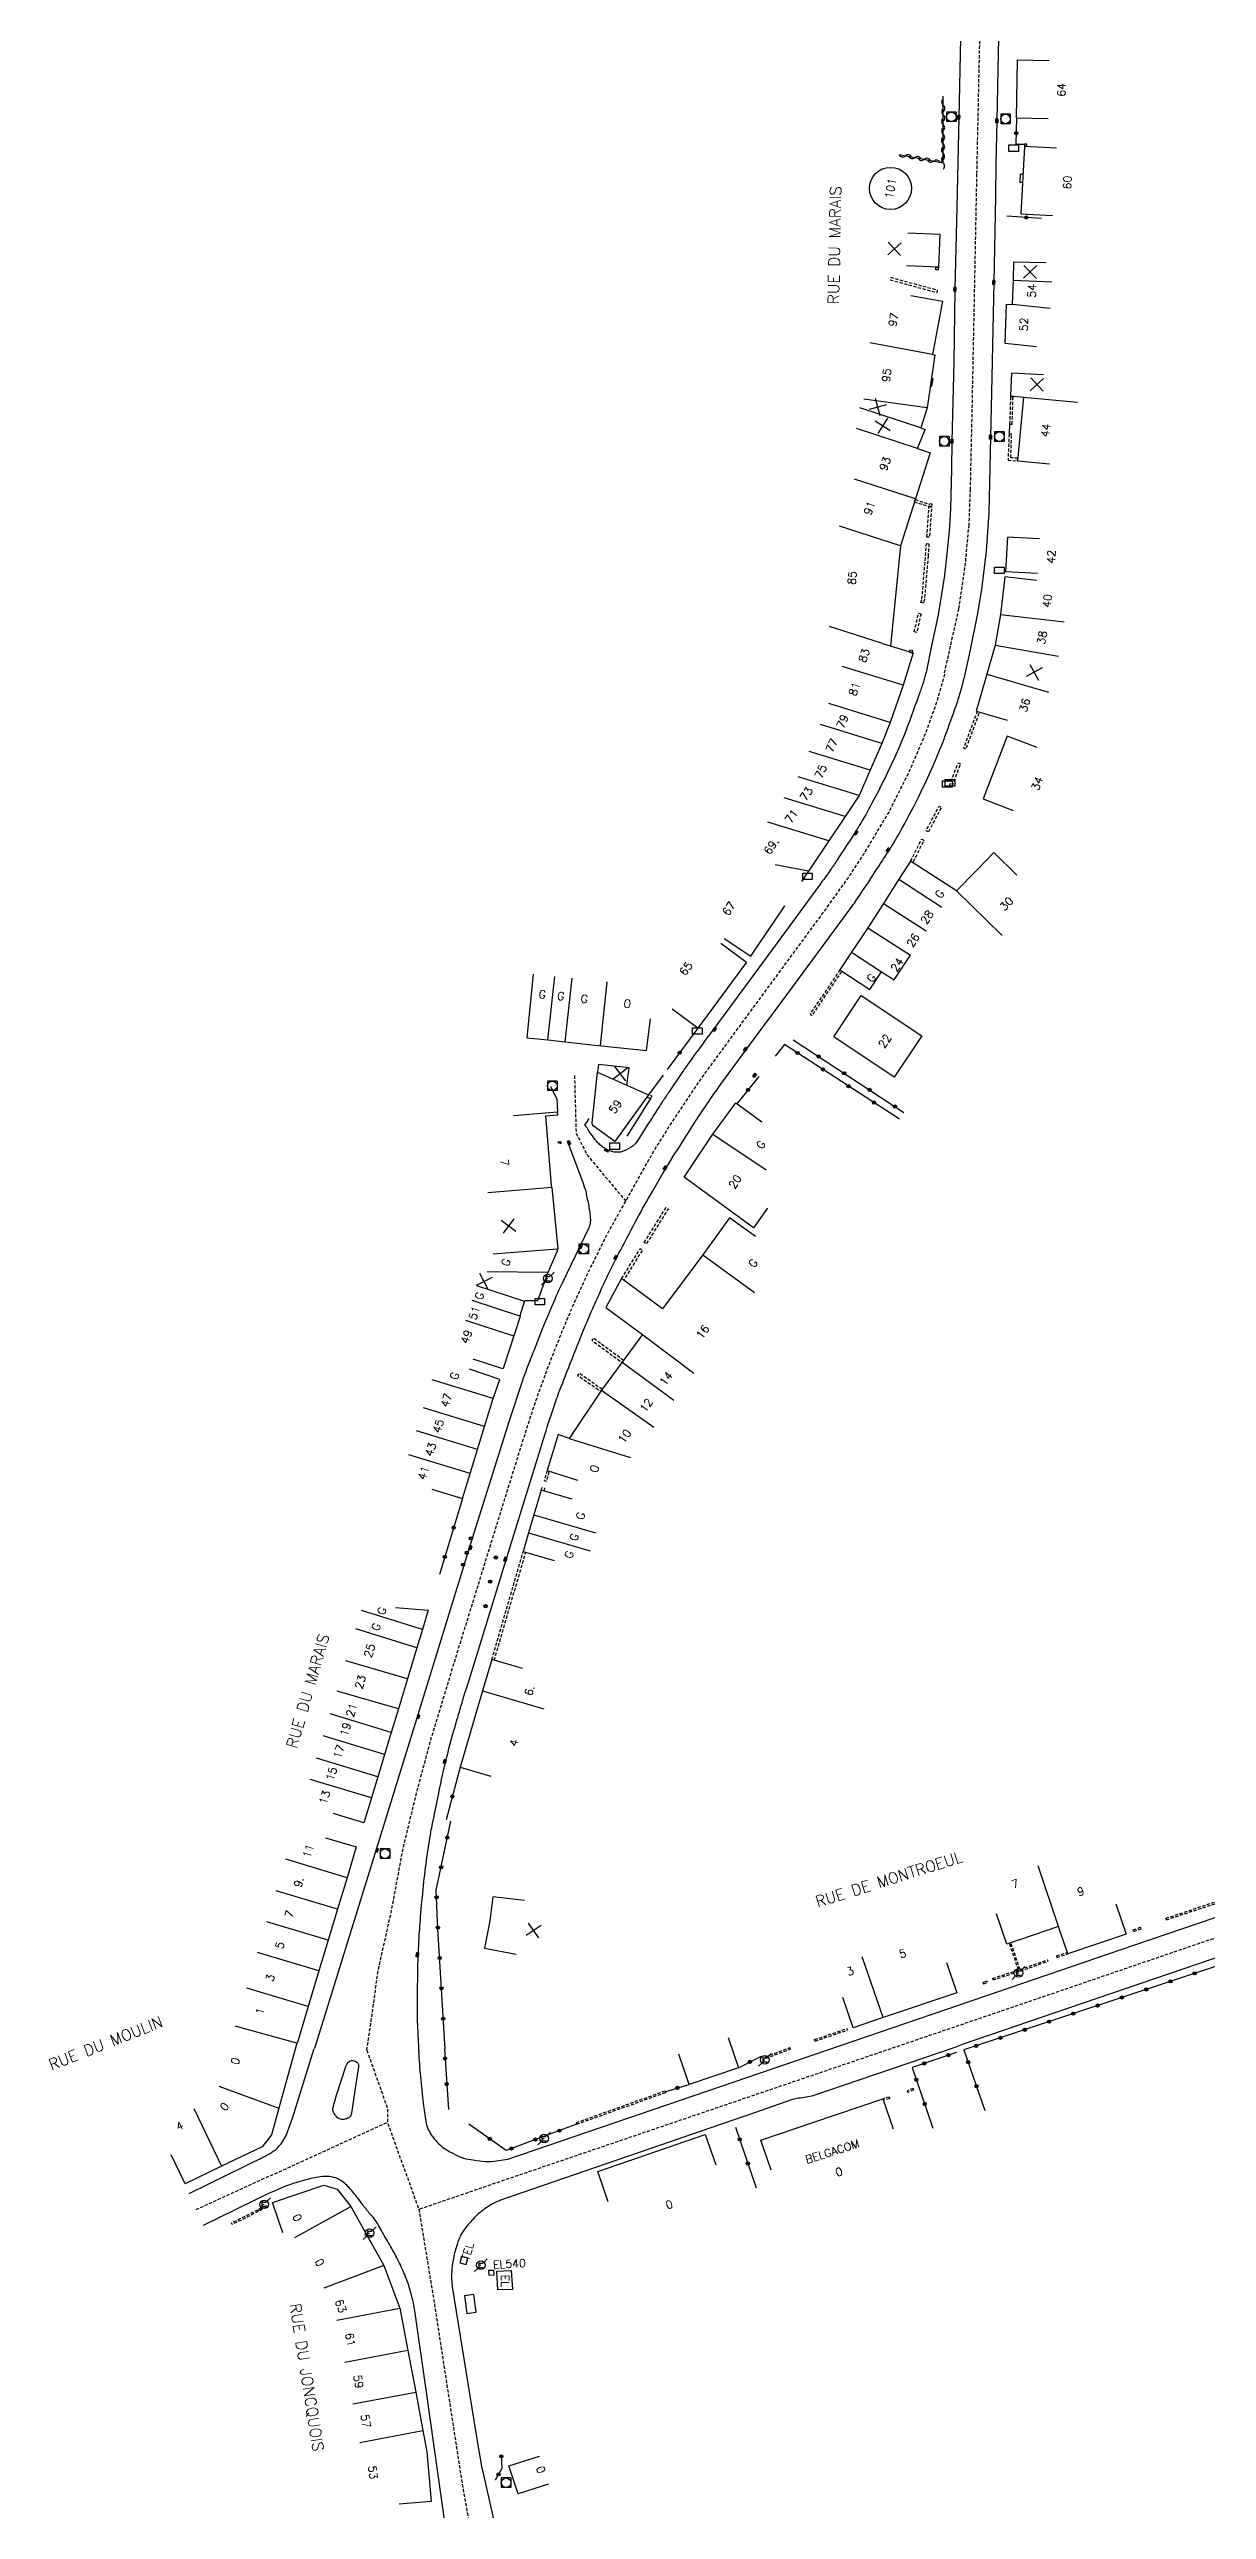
# Model space of a CAD drawing. Header units: millimetres. Extents: x 100999 to 102001, y 122000 to 123000.
# Drawn here: x 101258.3 to 101439.1, y 122336.8 to 122721.2 of the extents above; entities that cross this region are included whole.
import ezdxf
from ezdxf.enums import TextEntityAlignment as Align

# ---------------------------------------------------------------- set-up
doc = ezdxf.new("R2010")
doc.units = ezdxf.units.MM
doc.linetypes.add('DASHED', pattern=[0.75, 0.5, -0.25])
doc.layers.get('0').update_dxf_attribs({"linetype": 'CONTINUOUS'})
for name, color, linetype in [('W0001', 6, 'DASHED'), ('W0008', 7, 'CONTINUOUS'), ('W0100', 7, 'CONTINUOUS'), ('W0105', 7, 'CONTINUOUS'), ('W0112', 1, 'DASHED'), ('W0310', 3, 'CONTINUOUS'), ('W0322', 7, 'CONTINUOUS'), ('W0400', 7, 'CONTINUOUS'), ('W0420', 7, 'CONTINUOUS'), ('W0471', 7, 'CONTINUOUS'), ('W0984', 7, 'CONTINUOUS'), ('W0989', 7, 'CONTINUOUS'), ('W0991', 7, 'CONTINUOUS'), ('W1102', 7, 'CONTINUOUS'), ('W1471', 7, 'CONTINUOUS')]:
    doc.layers.add(name, color=color, linetype=linetype)
doc.styles.get("Standard").update_dxf_attribs({"font": 'romans.shx', "width": 0.85})

# ---------------------------------------------------------------- blocks, each defined once
blk = doc.blocks.new('T400')
for p, q in [((-0.15, 0.3), (0.15, 0.3)), ((-0.15, -0.25), (-0.15, 0.3)), ((-0.15, 0.15), (0.15, 0.15)), ((-0.15, 0), (0.15, 0)), ((0.15, 0.3), (0.15, -0.25)), ((-0.15, -0.15), (0.15, -0.15)), ((-0.15, -0.25), (-0.15, -0.3)), ((-0.15, -0.3), (0.15, -0.3)), ((0.15, -0.3), (0.15, -0.25))]:
    blk.add_line(p, q)
blk = doc.blocks.new('T420')
for p, q in [((0.75, 0.75), (-0.75, 0.75)), ((-0.75, 0.75), (-0.75, -0.75)), ((0.75, 0.75), (0.75, -0.75)), ((0.75, -0.75), (-0.75, -0.75))]:
    blk.add_line(p, q)
blk.add_ellipse((0, 0), major_axis=(-0.53, 0.53), ratio=1, start_param=3.926991, end_param=10.210176)
blk = doc.blocks.new('T471')
for p, q in [((-0.333334, 0.333334), (-0.333334, -0.333334)), ((-0.333334, 0.333334), (0.333334, 0.333334)), ((-0.333334, 0), (0, 0)), ((0.500001, 0.500001), (1.000002, 1.000002)), ((-0.500001, -0.500001), (-1.000002, -1.000002)), ((-0.333334, -0.333334), (0.333334, -0.333334))]:
    blk.add_line(p, q)
blk.add_ellipse((0, 0), major_axis=(0.471405, 0.471405), ratio=1, start_param=5.4977871438, end_param=11.780972451)
blk = doc.blocks.new('t322o')
at = {"color": 0, "linetype": 'Continuous'}
for radius in [0.25, 0.15]:
    blk.add_circle((0, 0), radius, dxfattribs=at)
blk = doc.blocks.new('t991o')
at = {"color": 0, "linetype": 'Continuous'}
for p, q in [((-1, 1), (1, -1)), ((-1, -1), (1, 1))]:
    blk.add_line(p, q, dxfattribs=at)
blk = doc.blocks.new('T1471')
at = {"color": 0, "linetype": 'Continuous', "flags": 128}
blk.add_lwpolyline([(-0.75, -0.5), (-0.75, 0.5), (0.75, 0.5), (0.75, -0.5), (-0.75, -0.5)], dxfattribs=at)
blk = doc.blocks.new('t310o')
at = {"color": 0, "linetype": 'Continuous'}
for centre, start, end in [((-0.5, 0.38), 216.8699, 323.1304), ((0.5, -0.37), 36.8699, 143.1303)]:
    blk.add_arc(centre, 0.625, start, end, dxfattribs=at)

msp = doc.modelspace()

# ---------------------------------------------------------------- linework, layer by layer
at = {"layer": 'W0001', "flags": 128}
for points in [[(101987.68, 123000), (101982.71, 122989.48), (101966.35, 122954.73), (101962.6, 122946.94), (101922.87, 122862.96), (101915.91, 122848.17), (101908.94, 122833.38), (101898.58, 122811.38), (101872.32, 122755.62), (101856.11, 122721.22), (101834.9, 122676.25), (101828.17, 122663.58), (101820.89, 122650.98), (101817.39, 122645.36), (101812.38, 122637.9), (101804.2, 122626.45), (101796.09, 122615.68), (101789.36, 122607.42), (101780.73, 122597.55), (101754.62, 122570.08), (101741.91, 122556.93), (101725.06, 122539.45), (101718.74, 122533.47), (101711.6, 122527.35), (101706.87, 122523.7), (101699.09, 122518.53), (101693.44, 122515.09), (101686.8, 122511.38), (101679.35, 122507.82), (101669.25, 122504.18), (101582.5, 122474.67), (101521.07, 122453.72), (101490.87, 122443.37), (101478.84, 122439.24), (101401.43, 122412.79), (101329.36, 122388.28), (101316.03, 122383.71), (101316.03, 122383.71)], [(101307.9, 122408.59), (101308.59, 122413.29), (101309.66, 122421.04), (101311.69, 122430.06), (101313.58, 122440.2), (101315.64, 122448.67), (101317.9, 122457.11), (101321.97, 122470.5), (101328.01, 122490.05), (101332.17, 122503.46), (101334.07, 122509.37), (101336.08, 122514.97), (101338.37, 122520.77), (101340.27, 122525.29), (101342.33, 122529.78), (101345.57, 122536.31), (101352.8, 122549.17), (101355.63, 122553.63), (101360.48, 122560.85), (101365.52, 122567.71), (101375.37, 122581.1), (101379.7, 122586.97), (101383.27, 122591.98), (101385.61, 122595.56), (101389.47, 122602.01), (101392.68, 122608.43), (101395.11, 122614.11), (101396.96, 122619.21), (101398.26, 122623.72)], [(101340.33, 122560.84), (101340.58, 122551.86), (101342.29, 122548.46), (101348.33, 122541.23)], [(101307.9, 122408.59), (101311.11, 122399.51), (101311.1, 122397.33), (101316.03, 122383.71), (101318.35, 122369.59), (101322.68, 122341.5), (101324.87, 122329.02), (101326.64, 122312.33), (101326.38, 122301.01), (101324.95, 122279.82), (101313.1, 122131.82), (101313.1, 122131.82)], [(101281.23, 122383.7), (101296.88, 122390.84), (101311.1, 122397.33), (101311.1, 122397.33)]]:
    msp.add_lwpolyline(points, dxfattribs=at)
at = {"layer": 'W0001'}
msp.add_lwpolyline([(101404.01, 122741.98), (101403.15, 122701.67), (101402.37, 122662.57), (101402.14, 122652.45), (101401.92, 122646.87), (101401.37, 122640.93), (101400.34, 122633.76), (101398.09, 122623.77)], dxfattribs=at)
at = {"layer": 'W0008'}
for points in [[(101400.88, 122735.32), (101400.35, 122710.51), (101400.04, 122696.5), (101399.77, 122683.69), (101399.57, 122672.28), (101399.3, 122659.95), (101399.21, 122655.54), (101399.06, 122649.45), (101398.85, 122645.82), (101398.14, 122638.97), (101397.13, 122632.83), (101395.99, 122627.52), (101395.45, 122624.57)], [(101406.88, 122735.17), (101406.52, 122720.68), (101406.31, 122709.98), (101406.17, 122703.31), (101406.12, 122698.16), (101405.82, 122684.73), (101405.54, 122669.94), (101405.32, 122660.58), (101405.24, 122655.85), (101405.06, 122648.76), (101404.62, 122642.76), (101403.9, 122636.76), (101403.23, 122632.75), (101402.14, 122627.35), (101401.18, 122622.83)]]:
    msp.add_lwpolyline(points, dxfattribs=at)
msp.add_lwpolyline([(101395.45, 122624.57, -0.004265), (101394.91, 122622.61, -0.017296), (101394.34, 122620.84, -0.001711), (101392.14, 122614.82, -0.0096), (101391.73, 122613.75, -0.009299), (101390.11, 122610.04, -0.00922), (101388.34, 122606.36, -0.00789), (101386.34, 122602.52, -0.012075), (101384.93, 122600.07, -0.000846), (101384.02, 122598.6), (101384.02, 122598.6)], format="xyb", dxfattribs=at)
at = {"layer": 'W0008', "flags": 128}
for points in [[(101316.07, 122408.31, -0.005602), (101315.85, 122412.53, -0.011404), (101315.81, 122414.6, -0.000478), (101315.85, 122421.15, -0.006383), (101315.86, 122421.64, -0.002964), (101315.93, 122423.41, -0.002286), (101316.04, 122425.7, -0.007283), (101316.29, 122429.41, -0.005474), (101316.75, 122434.32, -0.008519), (101317.29, 122438.78, -0.009684), (101317.91, 122442.68, -0.005585), (101318.16, 122443.99, -0.001023), (101319.62, 122451.15, -0.006854), (101319.81, 122452.01, -0.002287), (101320.43, 122454.59, -0.008668), (101321.67, 122459.12, -0.000084), (101322.35, 122461.46, -0.003621), (101323.02, 122463.72, -0.003223), (101323.81, 122466.25), (101324.73, 122469.12), (101330.04, 122486.4), (101335.7, 122504.73, -0.006767), (101337.3, 122509.66, -0.01212), (101338.3, 122512.37, -0.000457), (101341.34, 122520.08, -0.004806), (101341.64, 122520.81, -0.003592), (101343.41, 122524.96, -0.00546), (101344.63, 122527.67, -0.005927), (101345.88, 122530.29, -0.00462), (101347.55, 122533.62, -0.005685), (101350.09, 122538.43, -0.006245), (101352.5, 122542.74, -0.002697), (101354.19, 122545.64, -0.003779), (101355.42, 122547.69, -0.004264), (101355.61, 122547.99, -0.000242), (101358.98, 122553.3, -0.008481), (101361.04, 122556.42, -0.008422), (101363.22, 122559.49), (101368.58, 122566.77), (101373.95, 122574.09), (101383.54, 122587.09, 0.010982), (101384.89, 122589, 0.005059), (101387.67, 122593.24, 0.000189), (101389.57, 122596.19, 0.001715), (101389.78, 122596.52, 0.016079), (101391.59, 122599.6, 0.010311), (101394.16, 122604.55, 0.01064), (101396.3, 122609.14, 0.01166), (101398.07, 122613.41, 0.005691), (101398.35, 122614.17, 0.001002), (101399.91, 122618.5, 0.017288), (101400.63, 122620.76, 0.005204), (101401.18, 122622.83, 0.005204)], [(101384.03, 122598.6, 0.003136), (101381.42, 122594.6, -0.008962), (101380.32, 122592.97, -0.006021), (101378.62, 122590.6), (101371.98, 122581.59), (101361.51, 122567.37, 0.002564), (101358.09, 122562.68, 0.007657), (101356.98, 122561.09, 0.000086), (101355.51, 122558.9, 0.000131), (101354.54, 122557.46, 0.004855), (101353.52, 122555.92, 0.002834), (101351.81, 122553.25), (101350.18, 122550.65, -0.109053), (101349.2, 122549.67, -0.063292), (101347.7, 122548.94, -0.067798), (101346.92, 122548.86, -0.068469), (101346.15, 122548.99, -0.02839), (101345.55, 122549.21, -0.03744), (101345.13, 122549.44, -0.029975), (101344.44, 122549.93, -0.03643), (101343.93, 122550.41, -0.019085), (101343.55, 122550.86, -0.008153), (101342.72, 122551.96, -0.044558), (101342.43, 122552.46, 0.058375), (101342.19, 122552.83), (101341.93, 122553.15), (101342.34, 122553.64), (101342.61, 122554.17)], [(101339.23, 122550.54), (101341.48, 122544.58, -0.013816), (101341.99, 122543.11, -0.027847), (101342.18, 122542.36, -0.002583), (101342.6, 122540.16, -0.011128), (101342.69, 122539.64, -0.008543), (101342.79, 122538.79, -0.01624), (101342.82, 122538.34, -0.033112), (101342.82, 122538.1, -0.014889), (101342.75, 122537.58, -0.055186), (101342.72, 122537.45, -0.019124), (101342.55, 122537.07), (101338.44, 122528.53, 0.010517), (101337.29, 122526.02, 0.005484), (101335.25, 122521.13, 0.008584), (101334.21, 122518.42, -0.019709), (101333.72, 122517.24, 0.016502), (101332.16, 122513.03), (101330.11, 122506.92), (101324.11, 122487.68), (101315.64, 122460.29), (101309.14, 122439.25), (101299.73, 122408.87)], [(101315.98, 122408.36, 0.008531), (101316.27, 122404.46, 0.0054), (101316.72, 122400.27, 0.0201), (101317.12, 122397.46, 0.0452), (101317.41, 122396.37, 0.0851), (101318.65, 122394.51, 0.0466), (101319.73, 122393.44, 0.049), (101321.43, 122392.44, 0.0431), (101323.01, 122391.74, 0.0391), (101324.51, 122391.45, 0.0205), (101326.48, 122391.23, 0.0525), (101328.17, 122391.29), (101329.9, 122391.55), (101400.5, 122415.67), (101427.89, 122425.06), (101445.45, 122431.06)], [(101455.67, 122428.2), (101417.51, 122415.15), (101401.03, 122409.51), (101399.73, 122409.02), (101377.4, 122401.4, -0.0117), (101376.2, 122401.19, 0.0117), (101375.06, 122401.03, 0.0163), (101374.26, 122400.85), (101368.43, 122398.82), (101328.8, 122385.14, 0.0412), (101327.55, 122384.57, 0.0514), (101325.59, 122383.26, 0.0376), (101323.93, 122381.55, 0.0553), (101322.6, 122379.77, 0.049), (101321.92, 122378, 0.0303), (101321.36, 122375.81, 0.0329), (101321.16, 122373.92, 0.0515), (101321.25, 122371.65), (101325.26, 122346.87), (101325.81, 122343.61), (101328.47, 122331.91)], [(101280.14, 122386.21), (101292, 122392.04, 0.0508), (101293.46, 122392.92, 0.072), (101294.62, 122394.12, 0.072), (101295.67, 122396.26), (101296.26, 122397.98), (101299.65, 122408.86)], [(101304.62, 122406.05, -0.1446), (101305.14, 122406.84, -0.2038), (101305.89, 122406.94, -0.2593), (101306.58, 122406.35, -0.1001), (101306.56, 122405.75), (101305.5, 122398.75, -0.1627), (101305.19, 122398.12, -0.1249), (101304.62, 122397.85, -0.0888), (101303.97, 122397.78, -0.1459), (101303.31, 122398.04, -0.0696), (101302.93, 122398.52, -0.0729), (101302.61, 122399.07, -0.1476), (101302.62, 122399.71), (101303.17, 122401.55), (101304.62, 122406.05), (101304.62, 122406.05)], [(101320.23, 122333.77), (101317.16, 122355.52), (101315.44, 122367.53, 0.0319), (101314.78, 122370.71, 0.0295), (101313.81, 122373.53, 0.0208), (101312.7, 122375.93, 0.0124), (101311.66, 122377.86, -0.0044), (101310.18, 122380.41, 0.0539), (101308.87, 122382.51, 0.0059), (101308.42, 122382.98, -0.0264), (101307.32, 122384.38, 0.0085), (101305.99, 122386.11, 0.0444), (101304.57, 122387.68, 0.0947), (101303.03, 122388.63, 0.1234), (101300.29, 122388.76, 0.0267), (101298.15, 122388.27, 0.0125), (101296.38, 122387.76, 0.0133), (101295.29, 122387.38, 0.0225), (101290.09, 122385), (101282.32, 122381.19), (101282.32, 122381.19)]]:
    msp.add_lwpolyline(points, format="xyb", dxfattribs=at)
msp.add_lwpolyline([(101352.28, 122557.34), (101350.1, 122553.92), (101348.51, 122551.36)], dxfattribs=at)
at = {"layer": 'W0100'}
for q in [(101395.12, 122661.75), (101395.91, 122658.14)]:
    msp.add_line((101393.9, 122658.79), q, dxfattribs=at)
for points in [[(101414.48, 122719.36), (101409.49, 122719.46), (101409.31, 122710.45), (101414.31, 122710.35)], [(101415.61, 122705.73), (101410.62, 122706), (101410.04, 122695.46), (101415.03, 122695.18)], [(101392.4, 122692.49), (101397.4, 122692.27), (101397.18, 122687.11), (101392.19, 122687.32)], [(101412.51, 122674.69), (101407.62, 122675.18), (101407.81, 122681.33), (101408.76, 122681.29), (101408.9, 122685.09), (101408.96, 122687.97), (101413.96, 122687.86)], [(101392.89, 122682.7), (101397.81, 122681.79), (101396.28, 122673.48), (101396.61, 122673.41), (101395.45, 122665.13), (101394.43, 122662.03), (101395.12, 122661.75)], [(101413.59, 122670.33), (101408.6, 122670.55), (101408.44, 122667.02), (101410.47, 122666.8), (101409.56, 122656.88), (101414.54, 122656.42)], [(101395.91, 122658.14), (101393.58, 122650.93), (101391.26, 122643.61), (101389.68, 122627.93)], [(101412.97, 122644.68), (101407.98, 122644.96), (101407.67, 122639.6), (101412.66, 122639.31)], [(101412.54, 122638.16), (101407.57, 122638.73), (101406.9, 122632.85), (101406.07, 122628.06), (101404.75, 122623.53), (101403.09, 122617.77), (101407.9, 122616.38)]]:
    msp.add_lwpolyline(points, dxfattribs=at)
at = {"layer": 'W0100', "flags": 128}
for points in [[(101388.46, 122628.33), (101393.24, 122626.86), (101391.7, 122621.83), (101389.64, 122616.01), (101388.36, 122612.73), (101386.53, 122608.55), (101384.81, 122604.59), (101382.64, 122601.29), (101380.09, 122597.49), (101376.88, 122592.76), (101371.7, 122593.77)], [(101412.62, 122612.07), (101407.95, 122613.85), (101404.2, 122604.06), (101408.87, 122602.27)], [(101409.43, 122592.17), (101405.86, 122595.67), (101403.24, 122592.99), (101400.01, 122589.69), (101392.84, 122594.33), (101391, 122591.51), (101388.59, 122587.72), (101386.14, 122583.9), (101383.63, 122580.13), (101381.81, 122577.36), (101386.49, 122574.28), (101388.31, 122577.07), (101390.29, 122575.78), (101392.81, 122579.64)], [(101363.72, 122582.27), (101367.86, 122579.47), (101373.2, 122587.35), (101373.2, 122587.35)], [(101363.17, 122581.55), (101367.2, 122578.58), (101359.6, 122568.24), (101355.57, 122571.21)], [(101332.88, 122566.73), (101336.19, 122566.4), (101338.9, 122566.13), (101343.06, 122565.66), (101351.56, 122564.75), (101352.23, 122569.71)], [(101348.52, 122559.33), (101348.87, 122562.03), (101344.07, 122562.55), (101343.94, 122561.36), (101351.92, 122557.82), (101346.65, 122550.56), (101343.27, 122552.99), (101343.13, 122553.16), (101343.07, 122553.44), (101343.94, 122561.36)], [(101324.45, 122516.59), (101329.1, 122515.07), (101329.13, 122515.17), (101329.23, 122515.14), (101331.88, 122523.25), (101331.81, 122523.27), (101331.85, 122523.38), (101332.6, 122525.68), (101334.59, 122525.69), (101336.24, 122530.12), (101337.67, 122533.45), (101337.62, 122533.75), (101337.77, 122533.76), (101336.87, 122543.35), (101336.77, 122543.35), (101336.74, 122543.65), (101335.84, 122554.57), (101337.73, 122554.73), (101337.7, 122555.12), (101330.82, 122554.55)], [(101370.49, 122540.12), (101368.28, 122537.08), (101364.79, 122539.62), (101357.46, 122544.96), (101361.96, 122551.67), (101365.56, 122556.57), (101369.59, 122553.6)], [(101368.6, 122535.7), (101364.54, 122538.61), (101360.4, 122532.84), (101354.07, 122524.38), (101347.69, 122529.12), (101345.22, 122524.59), (101350.96, 122520.37), (101347.78, 122516.06), (101344.57, 122511.69), (101339.5, 122504.15), (101337.79, 122504.78), (101336.05, 122499.13), (101340.83, 122497.66)], [(101318.05, 122496.22), (101322.83, 122494.75), (101324.04, 122498.67), (101325.19, 122502.41), (101326.3, 122506.01), (101327.64, 122510.38), (101328.65, 122513.39), (101323.91, 122514.97)], [(101339.95, 122494.66), (101335.15, 122496.09), (101334, 122492.22), (101333.17, 122489.4), (101332.34, 122486.5), (101337.14, 122485.11)], [(101312.39, 122477.73), (101317.48, 122477.31), (101316.6, 122474.33), (101315.73, 122471.47), (101314.23, 122466.63), (101312.86, 122461.9), (101311.72, 122458.24), (101309.6, 122451.29), (101308.6, 122447.99), (101307.43, 122444.12), (101302.64, 122445.57)], [(101332.22, 122468.2), (101327.43, 122469.63), (101325.97, 122464.75), (101322.47, 122452.81), (101327.26, 122451.4)], [(101301.46, 122441.79), (101306.25, 122440.34), (101304.8, 122435.53), (101303.31, 122430.62), (101301.85, 122425.77), (101300.4, 122420.98), (101298.72, 122415.4), (101297.04, 122409.82)], [(101332.54, 122431.97), (101327.58, 122432.57), (101327.13, 122428.81), (101326.3, 122424.51), (101331.21, 122423.57)], [(101424.92, 122431.45), (101426.53, 122426.72), (101417.41, 122423.62), (101415.96, 122427.91), (101407.86, 122425.17), (101406.25, 122429.9), (101406.25, 122429.9)], [(101398.44, 122422.28), (101400.04, 122417.55), (101388.54, 122413.71), (101383.87, 122412.09), (101382.27, 122416.83), (101382.27, 122416.83)], [(101296.99, 122409.81), (101296.96, 122409.71), (101294.16, 122399.55), (101293.02, 122395.37), (101291.52, 122393.52), (101285.19, 122390.48), (101279.53, 122387.73), (101277.35, 122392.24), (101277.35, 122392.24)], [(101364.33, 122410.59), (101365.93, 122405.86), (101358.23, 122403.23), (101356.62, 122407.96), (101356.62, 122407.96)], [(101371.07, 122389.83), (101369.46, 122394.56), (101377.73, 122397.37), (101388.48, 122401.02), (101390.09, 122396.29), (101390.09, 122396.29)], [(101345.6, 122384.91), (101343.97, 122389.63), (101360.77, 122395.4), (101362.39, 122390.67), (101362.39, 122390.67)], [(101294.75, 122380.06), (101293.15, 122384.8), (101301.19, 122387.52), (101303.24, 122386.9), (101305.38, 122384.19), (101310.53, 122374.96), (101313.04, 122368.29), (101314.3, 122361.66), (101315.54, 122355.19), (101316.64, 122349.16), (101317.25, 122345.87), (101317.93, 122338.11), (101312.95, 122337.68), (101312.95, 122337.68)], [(101323.68, 122376.09), (101322.67, 122376.36), (101322.4, 122375.4), (101323.41, 122375.13), (101323.68, 122376.09), (101323.68, 122376.09)], [(101326.93, 122373.47), (101327.78, 122373.5), (101327.75, 122374.2), (101326.9, 122374.16), (101326.93, 122373.47), (101326.93, 122373.47)], [(101328.36, 122371.14), (101328.18, 122374.08), (101330.46, 122374.17), (101330.63, 122371.23), (101328.36, 122371.14), (101328.36, 122371.14)], [(101324.6, 122370.44), (101323.13, 122370.23), (101323.53, 122367.48), (101325, 122367.69), (101324.6, 122370.44), (101324.6, 122370.44)], [(101336.27, 122340.82), (101331.52, 122339.27), (101330.1, 122343.64), (101334.85, 122345.19), (101334.85, 122345.19)]]:
    msp.add_lwpolyline(points, dxfattribs=at)
at = {"layer": 'W0100'}
msp.add_lwpolyline([(101390.27, 122560.6), (101380.83, 122566.88), (101385.13, 122573.35), (101394.57, 122567.07)], close=True, dxfattribs=at)
at = {"layer": 'W0105'}
for p, q in [((101409.94, 122700.37), (101410.02, 122701.68)), ((101410.39, 122701.65), (101410.02, 122701.68)), ((101410.31, 122700.35), (101409.94, 122700.37)), ((101395.92, 122668.59), (101396.16, 122668.55)), ((101396.1, 122669.75), (101396.34, 122669.71)), ((101396.16, 122668.55), (101396.34, 122669.71)), ((101408.29, 122662.6), (101408.23, 122661.06))]:
    msp.add_line(p, q, dxfattribs=at)
at = {"layer": 'W0112'}
for p, q in [((101410.62, 122706.33), (101410.62, 122706.01)), ((101410.62, 122706.01), (101411.02, 122706.01)), ((101389.71, 122685.54), (101397.04, 122683.55)), ((101397.16, 122686.7), (101396.77, 122686.73)), ((101397.19, 122687.11), (101397.16, 122686.7)), ((101408.45, 122666.85), (101408.3, 122662.6)), ((101408.3, 122662.6), (101408.7, 122662.58)), ((101408.23, 122661.06), (101408.06, 122656.98)), ((101408.06, 122656.98), (101409.56, 122656.87)), ((101396.14, 122650.13), (101395.77, 122644.93)), ((101394.47, 122632.99), (101393.8, 122630.07)), ((101395, 122635.22), (101394.85, 122634.64)), ((101393.8, 122630.07), (101393.41, 122630.15)), ((101393.04, 122626.85), (101392.65, 122626.96)), ((101393.15, 122627.25), (101393.04, 122626.85)), ((101432.72, 122429.21), (101446.6, 122433.8)), ((101432.8, 122428.97), (101446.68, 122433.56)), ((101432.72, 122429.21), (101432.8, 122428.97)), ((101409.7, 122421.13), (101408.28, 122425.31)), ((101409.93, 122421.2), (101408.51, 122425.39)), ((101427.62, 122427.38), (101428.76, 122427.8)), ((101427.7, 122427.15), (101427.62, 122427.38)), ((101427.7, 122427.15), (101428.85, 122427.56)), ((101428.85, 122427.56), (101428.76, 122427.8)), ((101405.64, 122419.8), (101409.7, 122421.13)), ((101405.72, 122419.56), (101410.01, 122420.97)), ((101409.93, 122421.2), (101414.22, 122422.72)), ((101410.01, 122420.97), (101414.3, 122422.48)), ((101414.22, 122422.72), (101414.3, 122422.48)), ((101415.62, 122423.33), (101417.33, 122423.86)), ((101415.62, 122423.33), (101415.69, 122423.09)), ((101415.69, 122423.09), (101417.41, 122423.62)), ((101404.14, 122419.18), (101404.74, 122419.42)), ((101404.14, 122419.18), (101404.24, 122418.95)), ((101404.24, 122418.95), (101404.84, 122419.19)), ((101404.84, 122419.19), (101404.74, 122419.42)), ((101405.64, 122419.8), (101405.72, 122419.56)), ((101370.16, 122407.56), (101373.98, 122409)), ((101370.25, 122407.33), (101374.07, 122408.77)), ((101374.07, 122408.77), (101373.98, 122409)), ((101377.85, 122410.25), (101382.87, 122411.96)), ((101377.93, 122410.02), (101377.85, 122410.25)), ((101377.93, 122410.02), (101382.95, 122411.73)), ((101382.87, 122411.96), (101382.95, 122411.73)), ((101370.16, 122407.56), (101370.25, 122407.33)), ((101340.6, 122397.27), (101354.5, 122402.24)), ((101340.69, 122397.03), (101354.59, 122402)), ((101354.5, 122402.24), (101354.59, 122402)), ((101389.48, 122401.27), (101388.48, 122401.02)), ((101389.54, 122401.02), (101388.56, 122400.78)), ((101389.48, 122401.27), (101389.54, 122401.02)), ((101393.24, 122402.63), (101392.3, 122402.23)), ((101392.3, 122402.23), (101392.4, 122402)), ((101393.33, 122402.4), (101392.4, 122402)), ((101393.33, 122402.4), (101393.24, 122402.63)), ((101340.6, 122397.27), (101340.69, 122397.03)), ((101292.17, 122384.29), (101286.75, 122381.58)), ((101292.28, 122384.07), (101286.86, 122381.36)), ((101292.17, 122384.29), (101292.28, 122384.07)), ((101286.86, 122381.36), (101286.75, 122381.58))]:
    msp.add_line(p, q, dxfattribs=at)
for points in [[(101411.02, 122706.01), (101411.02, 122706.34), (101410.62, 122706.33)], [(101396.77, 122686.73), (101396.79, 122687.13), (101397.19, 122687.11)], [(101389.64, 122685.16), (101396.97, 122683.16), (101397.04, 122683.55)], [(101408.7, 122662.58), (101408.85, 122666.83), (101408.45, 122666.85)], [(101408.48, 122657.35), (101408.63, 122661.04), (101408.23, 122661.06)], [(101409.56, 122656.87), (101409.59, 122657.27), (101408.48, 122657.35)], [(101396.05, 122649.59), (101393.43, 122650.44), (101393.55, 122650.82)], [(101393.55, 122650.82), (101395.79, 122650.09), (101395.83, 122650.23), (101396.14, 122650.13)], [(101395.77, 122644.93), (101395.38, 122644.95), (101395.72, 122649.85), (101396.09, 122649.72), (101396.05, 122649.59)], [(101395.71, 122643.93), (101395.57, 122642.02), (101395, 122635.22)], [(101395.18, 122642.05), (101395.31, 122643.96), (101395.71, 122643.93)], [(101394.85, 122634.64), (101394.46, 122634.74), (101394.61, 122635.29), (101395.18, 122642.05)], [(101393.41, 122630.15), (101394.08, 122633.08), (101394.47, 122632.99)], [(101392.65, 122626.96), (101392.77, 122627.36), (101393.15, 122627.25)]]:
    msp.add_lwpolyline(points, dxfattribs=at)
at = {"layer": 'W0112', "flags": 128}
for points in [[(101403.25, 122617.76), (101401.1, 122612), (101401.48, 122611.86), (101403.62, 122617.62)], [(101392.84, 122594.33), (101394.56, 122597.77), (101394.91, 122597.59), (101393.17, 122594.11)], [(101381.81, 122577.36), (101377.13, 122570.45), (101377.46, 122570.23), (101382.14, 122577.14)], [(101351.67, 122557.48), (101352.22, 122557.3), (101352.45, 122557.63), (101351.92, 122557.82)], [(101347.7, 122529.14), (101350.61, 122533.81), (101350.95, 122533.6), (101348.01, 122528.88)], [(101348, 122516.35), (101343.27, 122519.82), (101343.03, 122519.5), (101347.76, 122516.02)], [(101344.65, 122511.81), (101341.06, 122514.35), (101340.83, 122514.02), (101344.45, 122511.51)], [(101336.05, 122499.13), (101335.59, 122497.59), (101335.97, 122497.48), (101336.43, 122499.02)], [(101335.15, 122496.09), (101335.27, 122496.49), (101335.66, 122496.37), (101335.54, 122495.98)], [(101327.43, 122469.63), (101332.34, 122486.5)], [(101327.81, 122469.52), (101332.72, 122486.39)]]:
    msp.add_lwpolyline(points, dxfattribs=at)
for points in [[(101398.92, 122606.06), (101400.25, 122609.68), (101400.63, 122609.54), (101399.3, 122605.92)], [(101395.62, 122598.9), (101395.26, 122599.09), (101397.3, 122602.94), (101397.65, 122602.76)], [(101338.19, 122550.52), (101338.22, 122550.24), (101337.83, 122550.19), (101337.79, 122550.48)], [(101351.22, 122534.74), (101354.63, 122540.23), (101354.97, 122540.02), (101351.55, 122534.53)]]:
    msp.add_lwpolyline(points, close=True, dxfattribs=at)
at = {"layer": 'W0310'}
msp.add_lwpolyline([(101391.04, 122704.71), (101397.91, 122703.41), (101397.95, 122713.82)], dxfattribs=at)
at = {"layer": 'W0322'}
for p, q in [((101413.29, 122694.72), (101407.87, 122695.11)), ((101320.01, 122408.79), (101320.63, 122399.31)), ((101365.95, 122405.86), (101369.53, 122407.68)), ((101354.61, 122402.16), (101358.23, 122403.23)), ((101365.49, 122396.56), (101368.71, 122387.09))]:
    msp.add_line(p, q, dxfattribs=at)
msp.add_lwpolyline([(101409.37, 122710.43), (101409.3, 122706.32), (101410.62, 122706.33)], dxfattribs=at)
at = {"layer": 'W0322', "flags": 128}
for points in [[(101376.83, 122592.74), (101375.8, 122591.18)], [(101359.6, 122568.24), (101354.82, 122561.81)], [(101374.5, 122566.41), (101391.78, 122555.09)], [(101391.1, 122554.02), (101388.86, 122555.5), (101373.16, 122565.67), (101371.69, 122563.87)], [(101336.58, 122559.12), (101337.6, 122557.22), (101337.7, 122555.12)], [(101354.19, 122560.93), (101351.92, 122557.82)], [(101369.14, 122560.71), (101365.72, 122556.45)], [(101322.83, 122494.75), (101319.23, 122482.89)], [(101322.47, 122452.81), (101320.28, 122444.57)], [(101320.11, 122408.77), (101319.01, 122427.57), (101318.75, 122433.57), (101321.01, 122444.37)], [(101458.06, 122427.51), (101401.18, 122408.63), (101404.43, 122399.17), (101404.43, 122399.17)], [(101400, 122408.25), (101393.08, 122405.87), (101396.33, 122396.41), (101396.33, 122396.41)], [(101340.66, 122397.03), (101329.68, 122392.94), (101323.81, 122397.03), (101323.81, 122397.03)], [(101328.9, 122345.31), (101328.99, 122343.23), (101327.93, 122341.43), (101327.93, 122341.43)]]:
    msp.add_lwpolyline(points, dxfattribs=at)
at = {"layer": 'W1102'}
for p, q in [((101408.9, 122685.09), (101414.9, 122684.85)), ((101414.62, 122680.67), (101408.76, 122681.29)), ((101396.28, 122673.48), (101386.45, 122675.29)), ((101395.45, 122665.13), (101385.54, 122666.52)), ((101410.47, 122666.8), (101418.92, 122666.03)), ((101394.43, 122662.03), (101384.93, 122665.17)), ((101393.9, 122658.79), (101384.41, 122661.92)), ((101393.58, 122650.93), (101384.07, 122654)), ((101391.26, 122643.61), (101381.73, 122646.65)), ((101406.9, 122632.85), (101416.83, 122631.71)), ((101388.46, 122628.32), (101380.15, 122630.97)), ((101406.07, 122628.06), (101415.92, 122626.34)), ((101404.75, 122623.53), (101414.36, 122620.74)), ((101415.96, 122427.91), (101412.75, 122437.38)), ((101388.54, 122413.71), (101385.27, 122423.16)), ((101296.96, 122409.71), (101287.31, 122412.36)), ((101284.77, 122402.99), (101294.16, 122399.55)), ((101280.85, 122399.49), (101285.19, 122390.48)), ((101296.65, 122379.32), (101305.38, 122384.19)), ((101310.53, 122374.96), (101301.17, 122371.44)), ((101303.21, 122366.44), (101313.04, 122368.29)), ((101314.3, 122361.66), (101304.47, 122359.81)), ((101305.72, 122353.34), (101315.54, 122355.19)), ((101306.81, 122347.31), (101316.64, 122349.16))]:
    msp.add_line(p, q, dxfattribs=at)
at = {"layer": 'W1102', "flags": 128}
for points in [[(101391.7, 122621.83), (101382.14, 122624.75)], [(101389.64, 122616.01), (101380.07, 122618.94)], [(101388.36, 122612.73), (101378.79, 122615.66)], [(101386.53, 122608.55), (101376.97, 122611.47)], [(101384.81, 122604.59), (101375.25, 122607.52)], [(101382.64, 122601.29), (101373.08, 122604.21)], [(101380.09, 122597.49), (101370.53, 122600.42)], [(101391, 122591.51), (101397.71, 122587.13)], [(101400.01, 122589.69), (101407.16, 122582.7)], [(101388.59, 122587.72), (101395.29, 122583.44)], [(101386.14, 122583.9), (101392.81, 122579.64)], [(101383.63, 122580.13), (101388.31, 122577.07)], [(101333.88, 122576.7), (101332.88, 122566.73)], [(101336.19, 122566.4), (101337.25, 122576.34)], [(101338.9, 122566.13), (101339.96, 122576.05)], [(101344.38, 122565.52), (101345.45, 122575.46)], [(101361.96, 122551.67), (101370.28, 122546.11)], [(101336.77, 122543.35), (101326.8, 122542.52)], [(101337.62, 122533.75), (101327.65, 122532.93)], [(101360.4, 122532.84), (101368.47, 122526.93)], [(101332.56, 122525.56), (101325.09, 122528)], [(101336.22, 122530.07), (101326.71, 122530.19)], [(101331.81, 122523.27), (101324.35, 122525.71)], [(101330.84, 122520.14), (101323.38, 122522.57)], [(101350.96, 122520.37), (101358.96, 122514.37)], [(101327.64, 122510.38), (101318.08, 122513.32)], [(101347.78, 122516.06), (101355.84, 122510.13)], [(101326.3, 122506.01), (101316.74, 122508.95)], [(101344.57, 122511.69), (101352.75, 122505.93)], [(101325.19, 122502.41), (101315.63, 122505.35)], [(101324.04, 122498.67), (101314.48, 122501.6)], [(101339.5, 122504.15), (101349.06, 122501.2)], [(101333.17, 122489.4), (101342.78, 122486.6)], [(101334, 122492.22), (101343.6, 122489.42)], [(101315.73, 122471.47), (101306.17, 122474.41)], [(101316.6, 122474.33), (101307.04, 122477.26)], [(101314.23, 122466.63), (101304.62, 122469.41)], [(101312.86, 122461.9), (101303.25, 122464.68)], [(101325.97, 122464.75), (101335.57, 122461.93)], [(101311.72, 122458.24), (101302.15, 122461.16)], [(101310.66, 122454.76), (101301.09, 122457.68)], [(101309.6, 122451.29), (101300.03, 122454.19)], [(101308.6, 122447.99), (101299.03, 122450.89)], [(101304.8, 122435.53), (101295.22, 122438.42)], [(101303.31, 122430.62), (101293.74, 122433.51)], [(101301.85, 122425.77), (101292.28, 122428.66)], [(101300.4, 122420.98), (101290.82, 122423.86)], [(101298.72, 122415.4), (101289.14, 122418.28)]]:
    msp.add_lwpolyline(points, dxfattribs=at)
at = {"layer": 'W1102'}
msp.add_circle((101389.7, 122699.43), 3.29, dxfattribs=at)

# ---------------------------------------------------------------- block references
at = {"layer": 'W0310'}
for p, rotation in [((101397.94, 122712.42), 89.7964279090698), ((101397.93, 122707.92), 89.7964279090698), ((101397.94, 122710.92), 89.7964279090698), ((101397.93, 122709.42), 89.7964279090698), ((101392.02, 122704.52), 349.3139993114617), ((101393.5, 122704.24), 349.3139993114617), ((101397.91, 122704.92), 89.7964279090698), ((101397.92, 122706.42), 89.7964279090698), ((101394.97, 122703.96), 349.3139993114617), ((101396.45, 122703.69), 349.3139993114617), ((101397.91, 122703.42), 89.7964279090698)]:
    msp.add_blockref('t310o', p, dxfattribs=dict(at, rotation=rotation))
at = {"layer": 'W0322'}
for p, rotation in [((101409.33, 122708.05), 269.009038421279), ((101410.92, 122694.89), 175.8986437235522), ((101356.77, 122564.43), 233.4189615368375), ((101375.17, 122564.37), 147.0370677828698), ((101378.47, 122563.81), 326.7614361120711), ((101367.43, 122558.58), 231.2095417880776), ((101379.15, 122561.79), 147.0370677828698), ((101382.45, 122561.2), 326.7614361120711), ((101383.14, 122559.2), 147.0370677828698), ((101386.42, 122558.6), 326.7614361120711), ((101387.12, 122556.62), 147.0370677828698), ((101390.39, 122556), 326.7614361120711), ((101321.45, 122490.21), 253.0809708688093), ((101320.07, 122485.66), 253.0809708688093), ((101323.51, 122486.3), 245.5736300300611), ((101324.14, 122488.54), 245.5736300300611), ((101328.05, 122485.55), 245.5736300300611), ((101322.93, 122484.44), 245.5736300300611), ((101327.15, 122481.79), 245.5736300300611), ((101326.44, 122477.95), 245.5736300300611), ((101321.25, 122448.22), 255.1022145184116), ((101320.47, 122441.81), 78.14534281865102), ((101319.5, 122437.16), 78.14534281865102), ((101318.79, 122432.49), 92.53575392723167), ((101319, 122427.74), 92.53575392723167), ((101319.28, 122423), 93.3434931622704), ((101437.24, 122420.6), 198.3622146966205), ((101319.56, 122418.26), 93.3434931622704), ((101425.85, 122416.82), 198.3622146966205), ((101429.65, 122418.08), 198.3622146966205), ((101433.44, 122419.34), 198.3622146966205), ((101319.83, 122413.51), 93.3434931622704), ((101414.46, 122413.04), 198.3622146966205), ((101418.26, 122414.3), 198.3622146966205), ((101422.06, 122415.56), 198.3622146966205), ((101403.07, 122409.26), 198.3622146966205), ((101406.87, 122410.52), 198.3622146966205), ((101410.67, 122411.78), 198.3622146966205), ((101320.11, 122407.29), 273.7439964024183), ((101367.74, 122406.77), 26.84765549807942), ((101394.97, 122406.52), 199.013079459212), ((101398.75, 122407.82), 199.013079459212), ((101401.83, 122406.73), 289.0129423607589), ((101320.37, 122403.3), 273.7439964024183), ((101356.42, 122402.7), 26.84765549807942), ((101393.73, 122403.98), 289.0129423606801), ((101403.13, 122402.95), 289.0129423607589), ((101395.03, 122400.2), 289.0129423606801), ((101327.1, 122394.74), 145.1763117169535), ((101330.48, 122393.24), 200.4158879975793), ((101334.23, 122394.64), 200.4158879975793), ((101337.98, 122396.03), 200.4158879975793), ((101366.14, 122394.67), 288.7589062523345), ((101367.42, 122390.88), 288.7589062523345), ((101328.9, 122345.14), 272.6365055655289), ((101328.46, 122342.33), 272.6365055655289)]:
    msp.add_blockref('t322o', p, dxfattribs=dict(at, rotation=rotation))
at = {"layer": 'W0400'}
for p, rotation in [((101400.35, 122710.51), 358.7770690917968), ((101406.31, 122709.98), 178.8491516109868), ((101399.77, 122683.69), 358.762939453125), ((101405.82, 122684.73), 178.7131652837634), ((101399.3, 122659.95), 358.7603454589843), ((101405.32, 122660.58), 178.6983032225513), ((101384.31, 122598.78), 328.2054417205866), ((101389.31, 122596.06), 147.2964672018149), ((101362.22, 122568.07), 143.6232940977944), ((101367.02, 122564.93), 143.6690698069513), ((101368.48, 122560.89), 320.8678593810735), ((101339.47, 122550.35), 20.66178953128205), ((101345.35, 122549.16), 63.43225322014347), ((101354.48, 122546.42), 149.1443573952477), ((101341.31, 122534.13), 154.2783121874531), ((101346.77, 122532.42), 153.1981986972246), ((101324.08, 122487.1), 162.8236246169502), ((101329.53, 122485.26), 162.9075412760908), ((101315.92, 122460.67), 162.8236246174237), ((101320.06, 122453.69), 165.994341153441), ((101309.46, 122439.78), 162.8169095704863), ((101315.78, 122423.49), 177.4638046620514)]:
    msp.add_blockref('T400', p, dxfattribs=dict(at, rotation=rotation))
at = {"layer": 'W0420'}
for p in [(101399.21, 122710.61), (101407.66, 122710.29), (101398.09, 122659.93), (101406.7, 122660.66), (101336.86, 122559.24), (101341.78, 122533.73), (101310.72, 122439.3), (101329.65, 122341.02)]:
    msp.add_blockref('T420', p, dxfattribs=at)
at = {"layer": 'W0471'}
for p in [(101336.17, 122529.13), (101409.7, 122420.65), (101370.08, 122407.09), (101335.59, 122394.79), (101291.85, 122384.51), (101308.33, 122380), (101325.71, 122375)]:
    msp.add_blockref('T471', p, dxfattribs=at)
at = {"layer": 'W0991'}
for p, rotation in [((101390.3, 122689.99), 267.5779007597799), ((101411.52, 122686.39), 88.83358477177306), ((101387.73, 122665.26), 150.107488530254), ((101412.58, 122668.78), 267.5236515767597), ((101388.47, 122662.35), 282.3875436866226), ((101412.13, 122623.84), 253.8070820257624), ((101347.5, 122561.14), 172.5118938017556), ((101330.02, 122537.34), 188.3069167372015), ((101326.21, 122528.68), 161.9432616462713), ((101333.96, 122427.29), 169.1191270702525)]:
    msp.add_blockref('t991o', p, dxfattribs=dict(at, rotation=rotation))
at = {"layer": 'W1471'}
for p in [(101408.96, 122705.72), (101406.71, 122639.75), (101398.59, 122606.39), (101399, 122606.57), (101376.73, 122591.97), (101359.51, 122567.79), (101346.61, 122549.81), (101334.92, 122525.54)]:
    msp.add_blockref('T1471', p, dxfattribs=at)

# ---------------------------------------------------------------- texts
at = {"layer": 'W0984'}
for s, rotation, p in [('101', 79.1306, (101389.7, 122699.43)), ('BELGACOM', 17.6798, (101380.61, 122392.76)), ('TEL', 74.4148, (101323.65, 122377.16)), ('EL540', 3.0116, (101330.17, 122375.21)), ('EL', 271.446, (101329.5, 122372.57))]:
    msp.add_text(s, height=1.25, rotation=rotation, dxfattribs=at).set_placement(p, align=Align.MIDDLE)
at = {"layer": 'W0989'}
for s, rotation, p in [('RUE DU MARAIS', 88.8473, (101380.95, 122690.56)), ('RUE DU MARAIS', 73.8737, (101298.67, 122464.71)), ('RUE DE MONTROEUL', 17.4145, (101389.46, 122435.3)), ('RUE DU MOULIN', 21.5333, (101267.11, 122409.7)), ('RUE DU JONCQUOIS', 279.0184, (101298.44, 122357.47))]:
    msp.add_text(s, height=1.75, rotation=rotation, dxfattribs=at).set_placement(p, align=Align.MIDDLE)
at = {"layer": 'W0991'}
for s, rotation, p in [('64', 88.8997, (101416.4, 122714.82)), ('60', 86.8597, (101417.32, 122700.35)), ('54', 87.7968, (101411.78, 122683.44)), ('97', 79.5604, (101390.16, 122678.91)), ('52', 88.2223, (101410.52, 122678.18)), ('95', 82.0139, (101389.09, 122670.24)), ('44', 82.0139, (101413.96, 122661.64)), ('93', 69.9112, (101388.85, 122656.41)), ('91', 69.7085, (101386.41, 122649.5)), ('85', 84.2425, (101383.71, 122638.59)), ('42', 86.7079, (101414.81, 122641.88)), ('40', 83.4539, (101414.19, 122634.99)), ('38', 80.1424, (101413.38, 122629.26)), ('83', 72.2875, (101385.57, 122626.47)), ('81', 71.6163, (101384.06, 122621.24)), ('79', 66.503, (101382.2, 122616.18)), ('36', 73.9487, (101410.65, 122618.71)), ('77', 66.503, (101380.52, 122612.42)), ('75', 66.503, (101378.82, 122608.36)), ('73', 55.8302, (101376.56, 122604.86)), ('34', 69.0652, (101412.61, 122606.46)), ('71', 55.8302, (101374.24, 122601.35)), ('69.', 55.8302, (101371.08, 122596.68)), ('G', 56.481, (101397.38, 122589.2)), ('67', 55.8823, (101364.45, 122586.92)), ('28', 56.481, (101395.41, 122585.59)), ('30', 45.6275, (101407.82, 122587.67)), ('26', 56.481, (101393.23, 122581.98)), ('65', 53.6801, (101357.76, 122577.56)), ('24', 56.481, (101390.73, 122578.17)), ('G', 353.8972, (101335.31, 122573.53)), ('G', 56.481, (101386.71, 122576.08)), ('G', 353.8972, (101338.2, 122573.26)), ('G', 353.8972, (101341.86, 122572.82)), ('O', 353.8972, (101348.59, 122572.07)), ('22', 56.3502, (101388.81, 122566.24)), ('59', 53.9907, (101346.73, 122556)), ('7', 274.7234, (101329.42, 122547.27)), ('G', 53.6437, (101369.44, 122550.03)), ('20', 56.2198, (101365.43, 122544.27)), ('G', 71.9433, (101329.61, 122531.65)), ('G', 53.638, (101368.23, 122531.52)), ('51', 71.9433, (101324.69, 122523.76)), ('G', 71.9433, (101325.48, 122526.42)), ('49', 71.9433, (101323.47, 122520.04)), ('16', 53.638, (101360.36, 122520.81)), ('G', 72.9378, (101321.58, 122513.93)), ('14', 53.638, (101354.63, 122513.51)), ('47', 72.9378, (101320.32, 122510.11)), ('12', 53.638, (101351.53, 122509.34)), ('45', 72.9378, (101319.07, 122506.07)), ('10', 56.1189, (101348.17, 122504.5)), ('43', 72.9378, (101317.87, 122502.43)), ('41', 72.9378, (101316.74, 122498.77)), ('O', 72.8712, (101343.46, 122499.43)), ('G', 73.8307, (101341.28, 122492.06)), ('G', 73.8307, (101339.48, 122486)), ('G', 73.8307, (101340.28, 122488.72)), ('G', 73.1254, (101309.33, 122474.71)), ('G', 73.1254, (101310.24, 122477.21)), ('25', 73.1254, (101308.31, 122471.01)), ('23', 73.1254, (101306.88, 122466.11)), ('21', 73.1254, (101305.51, 122461.73)), ('6.', 73.6375, (101333.31, 122464.79)), ('19', 73.1254, (101304.55, 122458.71)), ('17', 73.1254, (101303.52, 122455.24)), ('4', 73.6375, (101330.88, 122456.61)), ('15', 73.1254, (101302.38, 122451.76)), ('13', 73.1254, (101301.31, 122448.09)), ('11', 73.2606, (101298.72, 122439.7)), ('9.', 73.2606, (101297.26, 122434.86)), ('7', 18.7213, (101409.18, 122434.59)), ('9', 17.2705, (101419.41, 122433.4)), ('7', 73.2606, (101295.8, 122429.86)), ('5', 73.2606, (101294.3, 122424.98)), ('5', 18.4613, (101391.6, 122423.69)), ('3', 73.2606, (101292.8, 122419.9)), ('3', 19.1235, (101383.42, 122420.93)), ('1', 73.2606, (101291.19, 122414.69)), ('0', 74.6181, (101287.36, 122406.88)), ('4', 25.8789, (101278.65, 122396.76)), ('0', 51.1785, (101285.65, 122399.78)), ('0', 18.0431, (101381.64, 122389.59)), ('0', 295.4257, (101297.03, 122382.44)), ('0', 18.9576, (101355.13, 122384.48)), ('0', 299.1427, (101300.53, 122375.44)), ('63', 290.6069, (101303.83, 122368.63)), ('61', 280.7774, (101305.32, 122363.39)), ('59', 280.9082, (101306.58, 122356.82)), ('57', 280.255, (101307.73, 122350.66)), ('53', 276.6833, (101308.84, 122342.64)), ('0', 288.0739, (101335.08, 122343.06))]:
    msp.add_text(s, height=1.25, rotation=rotation, dxfattribs=at).set_placement(p, align=Align.MIDDLE)

doc.saveas('drawing.dxf')
